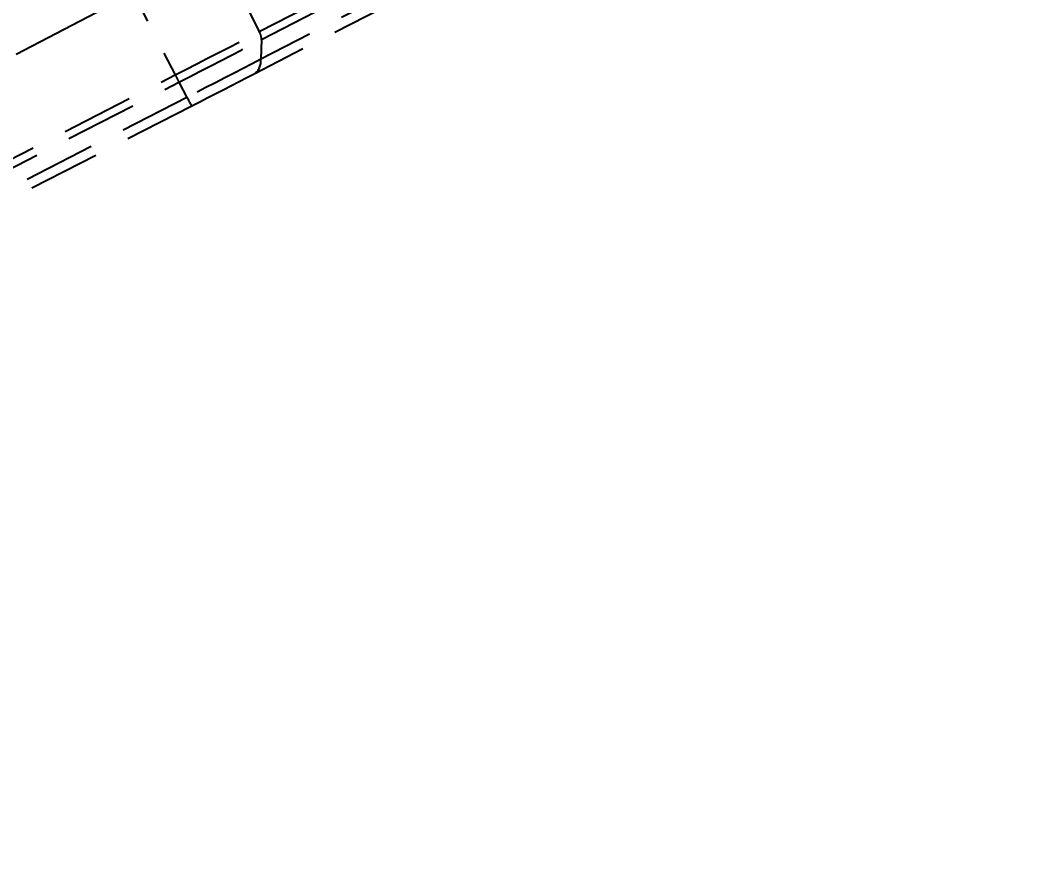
# Model space of a CAD drawing. Header units: millimetres. Extents: x 2642 to 4256, y 821 to 2003.
# Drawn here: x 4002.7 to 4092.8, y 1029.9 to 1103.1 of the extents above; entities that cross this region are included whole.
import ezdxf

# ---------------------------------------------------------------- set-up
doc = ezdxf.new("R2010")
doc.units = ezdxf.units.MM
doc.linetypes.add('AM_ISO08W050', pattern=[18, 12, -1.5, 3, -1.5])
doc.linetypes.add('HIDDEN', pattern=[9.525, 6.35, -3.175])
doc.layers.add('AM_7', color=4, linetype='AM_ISO08W050', lineweight=25)
doc.layers.add('标注', color=3, linetype='Continuous', lineweight=13)
doc.styles.add('SLDTEXTSTYLE1', font='txt.shx', dxfattribs={"width": 0.7, "bigfont": 'gbcbig.shx'})
doc.dimstyles.new('SLDDIMSTYLE12$2', dxfattribs={"dimtxt": 12, "dimasz": 10, "dimexe": 0, "dimexo": 0.0625, "dimgap": 0.875, "dimtad": 1, "dimdec": 1, "dimlfac": 1.8, "dimrnd": 1e-09, "dimzin": 12, "dimdsep": 46, "dimtxsty": 'SLDTEXTSTYLE1', "dimcen": 0.09, "dimdle": 8.16, "dimclrd": 3, "dimclre": 3, "dimadec": 0, "dimazin": 3, "dimtfac": 1, "dimtdec": 1, "dimtofl": 0, "dimtmove": 0, "dimatfit": 3, "dimfxl": 0, "dimfrac": 2, "dimtolj": 1, "dimlwd": 5, "dimlwe": 5, "dimarcsym": 0})

# ---------------------------------------------------------------- blocks, each defined once
blk = doc.blocks.new('*D22')
at = {"layer": 'Defpoints', "color": 0, "transparency": 16777216}
for p in [(3849.351, 1220.593), (3850.487, 1155.733), (4092.766, 1147.28), (4092.766, 1147.28), (3867.475, 1029.86)]:
    blk.add_point(p, dxfattribs=at)
at = {"layer": '标注', "color": 3, "linetype": 'Continuous', "lineweight": 5, "transparency": 16777216}
blk.add_arc((4092.766, 1147.28), 242.426, 165.60197, 205.16456, dxfattribs=at)
at = {"layer": '标注', "color": 3, "transparency": 16777216}
for points in [[(3856.349, 1208.008), (3859.559, 1207.113), (3860.64, 1217.193)], [(3874.842, 1044.935), (3871.855, 1043.456), (3877.786, 1035.234)]]:
    blk.add_solid(points, dxfattribs=at)
at = {"layer": '标注', "color": 0, "transparency": 16777216, "insert": (3857.258, 1125.087), "char_height": 10, "attachment_point": 5, "rotation": 275.38327, "style": 'SLDTEXTSTYLE1'}
blk.add_mtext('\\A1;60%%D', dxfattribs=at)

msp = doc.modelspace()

# ---------------------------------------------------------------- linework, layer by layer
at = {"color": 7, "linetype": 'HIDDEN', "lineweight": 25}
for p, q in [((4023.809, 1102.154), (4053.507, 1117.487)), ((4024.005, 1101.447), (4053.703, 1116.78)), ((4053.647, 1115.041), (4023.949, 1099.708)), ((4053.059, 1113.741), (4023.361, 1098.408)), ((4018.464, 1112.562), (4023.809, 1102.154)), ((4011.026, 1108.732), (4016.37, 1098.324)), ((4024.005, 1101.447), (4023.949, 1099.708)), ((3921.915, 1049.823), (4016.37, 1098.324)), ((3922.246, 1049.186), (4016.701, 1097.687)), ((4016.701, 1097.687), (4017.412, 1096.343)), ((4017.412, 1096.343), (3922.397, 1047.554)), ((4017.839, 1095.565), (3922.823, 1046.776))]:
    msp.add_line(p, q, dxfattribs=at)
at = {"color": 7, "linetype": 'HIDDEN', "lineweight": 25, "flags": 128}
for points in [[(4016.37, 1098.324), (4017.328, 1098.816), (4018.284, 1099.308), (4019.234, 1099.796), (4020.177, 1100.281), (4021.108, 1100.761), (4022.026, 1101.234), (4022.927, 1101.699), (4023.809, 1102.154)], [(4016.701, 1097.687), (4017.642, 1098.17), (4018.58, 1098.652), (4019.513, 1099.132), (4020.438, 1099.608), (4021.353, 1100.079), (4022.254, 1100.543), (4023.139, 1101), (4024.005, 1101.447)], [(4023.949, 1099.708), (4023.174, 1099.308), (4022.382, 1098.9), (4021.575, 1098.484), (4020.757, 1098.063), (4019.929, 1097.637), (4019.094, 1097.207), (4018.254, 1096.775), (4017.412, 1096.343)], [(4023.361, 1098.408), (4022.706, 1098.07), (4022.037, 1097.725), (4021.356, 1097.374), (4020.665, 1097.018), (4019.965, 1096.658), (4019.26, 1096.295), (4018.55, 1095.93), (4017.839, 1095.565)]]:
    msp.add_lwpolyline(points, dxfattribs=at)
at = {"color": 7, "linetype": 'HIDDEN', "lineweight": 25}
for centre, radius, start, end in [((4022.445, 1101.396), 1.56, 1.87308, 29.07364), ((4022.541, 1099.562), 1.416, 305.42077, 5.94037), ((4075.235, 1128.484), 66.141, 207.12832, 207.75053), ((4027.923, 1101.602), 11.754, 206.58128, 210.90794)]:
    msp.add_arc(centre, radius, start, end, dxfattribs=at)
at = {"layer": 'AM_7'}
msp.add_line((4092.766, 1147.28), (3867.475, 1029.86), dxfattribs=at)

# ---------------------------------------------------------------- dimensions: what is measured, and where the dimension line sits
at = {"layer": '标注'}
dim = msp.add_angular_dim_2l(base=(3850.487, 1155.733), line1=((4092.766, 1147.28), (3849.351, 1220.593)), line2=((4092.766, 1147.28), (3867.475, 1029.86)), text='60%%D', dimstyle='SLDDIMSTYLE12$2', override={"dimtxt": 10, "dimadec": 3, "dimtdec": 3, "dimtzin": 0}, dxfattribs=at)
dim.commit()
dim.dimension.update_dxf_attribs({"geometry": '*D22', "text_midpoint": (3857.258, 1125.087)})

doc.saveas('drawing.dxf')
